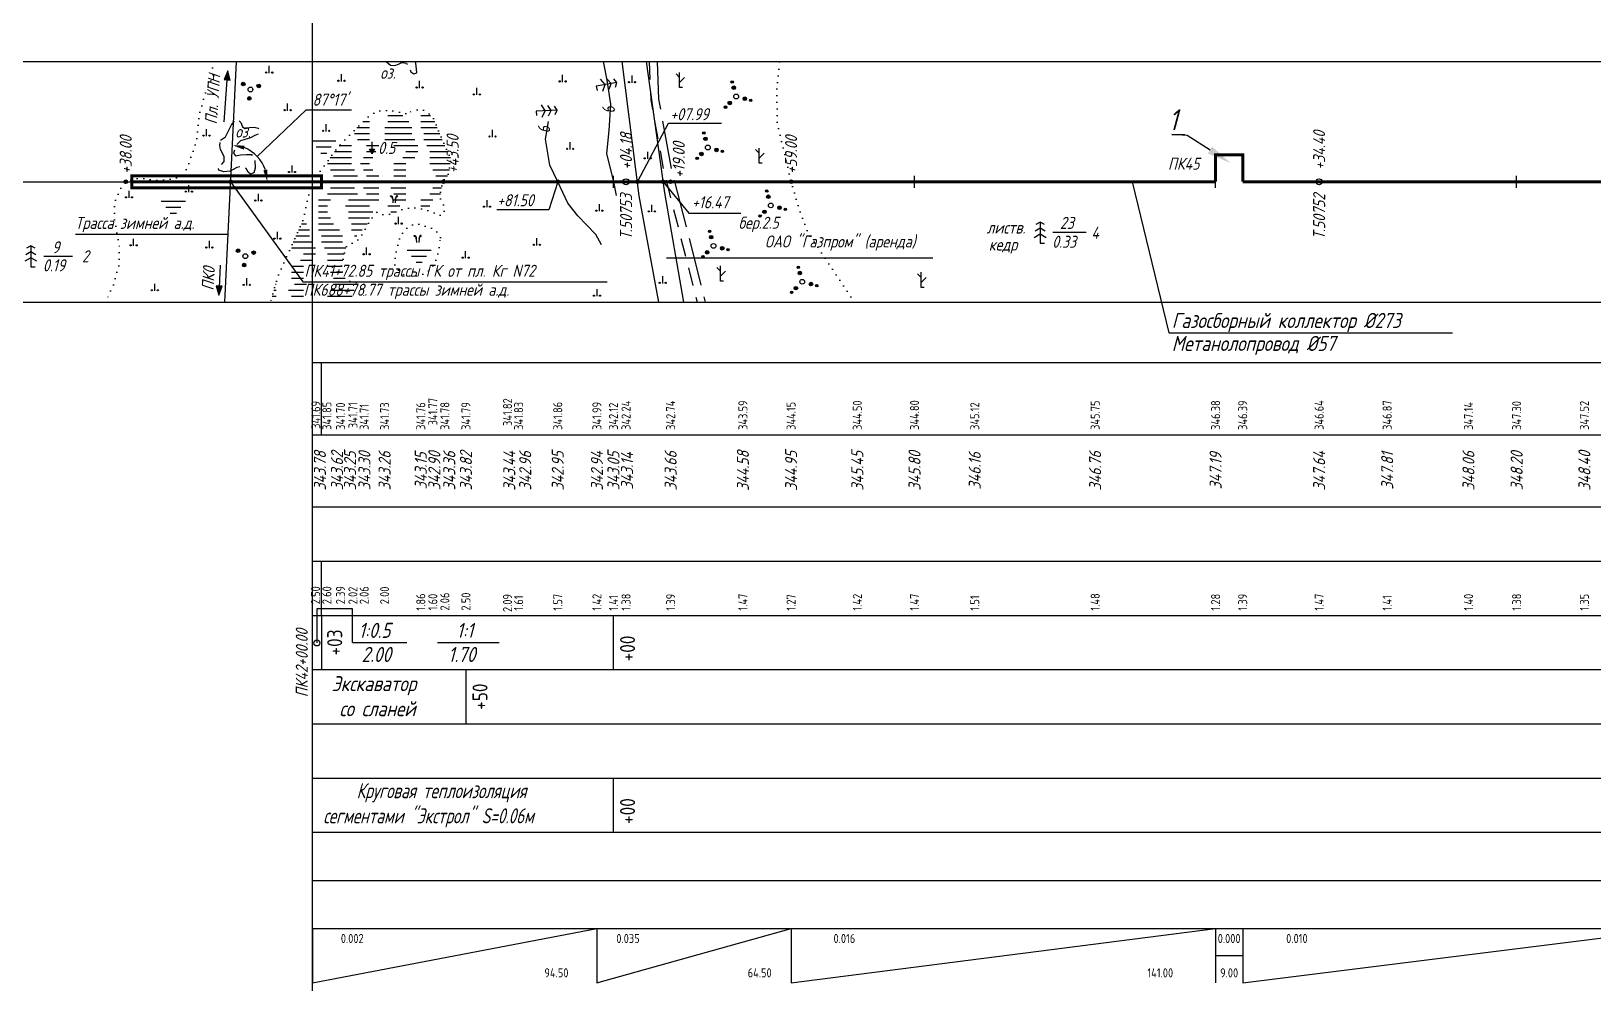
# Model space of a CAD drawing. Extents: x 0 to 1705, y -46 to 631.
# Drawn here: x 221.8 to 481.1, y 165.5 to 323.5 of the extents above; entities that cross this region are included whole.
import ezdxf
from ezdxf import colors
from ezdxf.entities.mleader import LeaderData, LeaderLine
from ezdxf.enums import TextEntityAlignment as Align
from ezdxf.math import Vec2, Vec3

# ---------------------------------------------------------------- set-up
doc = ezdxf.new("R2010")
doc.units = 0
for name, pattern in [('IZ_HIDDEN', [3, 2, -1]), ('ИИDash_30_20', [5, 3, -2]), ('ИИDash_40_10', [5, 4, -1]), ('ИИDash_80_20', [10, 8, -2]), ('ИИDot', [1, 0, -1])]:
    doc.linetypes.add(name, pattern=pattern)
doc.layers.add('ИИ_ПРОФИЛЬ_025', color=7, linetype='Continuous', lineweight=25)
doc.layers.add('Подвал', color=7, linetype='Continuous')
doc.layers.add('ТХ-Л', color=140, linetype='Continuous')
doc.styles.add('VNIPISIMPLEXCUR', font='simplex.shx', dxfattribs={"width": 0.8, "oblique": 15})
doc.linetypes.add('ИИ05485', pattern='A,19.47,-0.53,[37,3dservice.shx,S=1.5,R=0,X=0,Y=0],-0.53,19.47', length=40)
doc.linetypes.add('ИИ063862', pattern='A,0,[3,3dservice.shx,S=1.5,R=0,X=0.75,Y=0],-4', length=4)
doc.dimstyles.new('ИИ-1000-м-dm$2', dxfattribs={"dimtxt": 2.5, "dimasz": 2.5, "dimexe": 1.25, "dimexo": 0, "dimgap": 1, "dimtad": 2, "dimtoh": 1, "dimzin": 1, "dimdsep": 46, "dimtxsty": 'VNIPISIMPLEXCUR', "dimcen": 2.5, "dimaunit": 1, "dimazin": 0, "dimtfac": 1, "dimtmove": 1, "dimatfit": 2, "dimfxl": 1, "dimarcsym": 0})
pattern_1 = [(360, (-4880, -4701.547), (9e-16, 17), [5, -1.5, 2, -2.5, 2, -4]), (360, (-4879.5, -4700.547), (9e-16, 17), [4, -1.5, 2.5, -2, 2.5, -4.5]), (360, (-4879, -4699.547), (9e-16, 17), [4, -1.5, 2, -3, 2, -4.5]), (360, (-4879, -4698.547), (9e-16, 17), [4, -1.5, 2, -2.5, 2, -5]), (360, (-4879.5, -4697.547), (9e-16, 17), [4, -1.5, 1.5, -3.5, 2, -4.5]), (360, (-4880, -4696.547), (9e-16, 17), [4, -1.5, 1.5, -4, 2, -4]), (360, (-4880, -4695.547), (9e-16, 17), [4, -2, 1.5, -5, 2, -2.5]), (360, (-4880, -4694.547), (9e-16, 17), [4, -2.5, 1.5, -5, 2, -2]), (360, (-4880.5, -4693.547), (9e-16, 17), [4.5, -2.5, 2, -2.5, 4, -1.5]), (360, (-4881, -4692.547), (9e-16, 17), [3.5, -2.5, 2, -2.5, 5, -1.5]), (360, (-4881, -4691.547), (9e-16, 17), [3.5, -2, 2.5, -2.5, 4.5, -2]), (360, (-4881.5, -4690.547), (9e-16, 17), [3.5, -2, 3, -2.5, 4.5, -1.5]), (360, (-4881.5, -4689.547), (9e-16, 17), [2.5, -3, 3, -3, 3.5, -2]), (360, (-4881.5, -4688.547), (9e-16, 17), [2, -3, 3.5, -3, 2.5, -3]), (360, (-4881.5, -4687.547), (9e-16, 17), [1.5, -3.5, 4, -3, 2, -3]), (360, (-4881.5, -4686.547), (9e-16, 17), [1.5, -3, 4, -3, 2, -3.5]), (360, (-4881.5, -4685.547), (9e-16, 17), [2, -3, 5, -2.5, 2, -2.5])]

# ---------------------------------------------------------------- blocks, each defined once
blk = doc.blocks.new('ИИ053951')
at = {"linetype": 'Continuous', "lineweight": 25}
h = blk.add_hatch(color=0, dxfattribs=at)
edge = h.paths.add_edge_path()
edge.add_arc((-1.4, 0.53), 0.3, 0, 360)
h = blk.add_hatch(color=0, dxfattribs=at)
edge = h.paths.add_edge_path()
edge.add_arc((1.16, 0.95), 0.3, 0, 360)
h = blk.add_hatch(color=0, dxfattribs=at)
edge = h.paths.add_edge_path()
edge.add_arc((0.24, -1.48), 0.3, 0, 360)
at = {"color": 0, "linetype": 'Continuous', "lineweight": 25}
for centre, radius in [((-1.4, 0.53), 0.3), ((0, 0), 0.4), ((1.16, 0.95), 0.3), ((0.24, -1.48), 0.3)]:
    blk.add_circle(centre, radius, dxfattribs=at)
blk = doc.blocks.new('ИИ05407')
at = {"linetype": 'Continuous', "lineweight": 25}
h = blk.add_hatch(color=0, dxfattribs=at)
edge = h.paths.add_edge_path()
edge.add_arc((-0.5, 0.1), 0.1, 0, 360)
h = blk.add_hatch(color=0, dxfattribs=at)
edge = h.paths.add_edge_path()
edge.add_arc((0.5, 0.1), 0.1, 0, 360)
at = {"color": 0, "linetype": 'Continuous', "lineweight": 25}
blk.add_lwpolyline([(0, 0), (0, 1.2)], dxfattribs=at)
for centre in [(-0.5, 0.1), (0.5, 0.1)]:
    blk.add_circle(centre, 0.1, dxfattribs=at)
blk = doc.blocks.new('ИИ05468')
at = {"color": 0, "linetype": 'Continuous', "lineweight": 25}
for points in [[(-2, 1), (2, 1)], [(-1.25, 0), (1.25, 0)], [(-0.5, -1), (0.5, -1)]]:
    blk.add_lwpolyline(points, dxfattribs=at)
blk = doc.blocks.new('ИИ05403')
at = {"linetype": 'Continuous', "lineweight": 25}
for points in [[(-0.37, 1.1), (-0.43, 1.16), (-0.48, 1.18), (-0.52, 1.19), (-0.56, 1.17), (-0.58, 1.14), (-0.59, 1.09), (-0.57, 1.06), (-0.53, 1.04), (-0.48, 1.02), (-0.42, 1), (-0.36, 0.95), (-0.32, 0.9), (-0.28, 0.81), (-0.25, 0.71), (-0.23, 0.63), (-0.24, 0.69), (-0.25, 0.79), (-0.28, 0.88), (-0.3, 0.97), (-0.33, 1.04)], [(0.42, 1), (0.48, 1.02), (0.53, 1.04), (0.57, 1.06), (0.59, 1.09), (0.58, 1.14), (0.56, 1.17), (0.52, 1.19), (0.48, 1.18), (0.43, 1.16), (0.37, 1.1), (0.33, 1.04), (0.3, 0.97), (0.28, 0.88), (0.25, 0.79), (0.24, 0.69), (0.23, 0.63), (0.25, 0.71), (0.28, 0.81), (0.32, 0.9), (0.36, 0.95)]]:
    blk.add_hatch(color=0, dxfattribs=at).paths.add_polyline_path(points)
at = {"color": 0, "linetype": 'Continuous', "lineweight": 25}
for points in [[(-0.23, 0.63), (-0.25, 0.71), (-0.28, 0.81), (-0.32, 0.9), (-0.36, 0.95), (-0.42, 1), (-0.48, 1.02), (-0.53, 1.04), (-0.57, 1.06), (-0.59, 1.09), (-0.58, 1.14), (-0.56, 1.17), (-0.52, 1.19), (-0.48, 1.18), (-0.43, 1.16), (-0.37, 1.1), (-0.33, 1.04), (-0.3, 0.97), (-0.28, 0.88), (-0.25, 0.79), (-0.24, 0.69), (-0.23, 0.63), (-0.2, 0)], [(0.23, 0.63), (0.25, 0.71), (0.28, 0.81), (0.32, 0.9), (0.36, 0.95), (0.42, 1), (0.48, 1.02), (0.53, 1.04), (0.57, 1.06), (0.59, 1.09), (0.58, 1.14), (0.56, 1.17), (0.52, 1.19), (0.48, 1.18), (0.43, 1.16), (0.37, 1.1), (0.33, 1.04), (0.3, 0.97), (0.28, 0.88), (0.25, 0.79), (0.24, 0.69), (0.23, 0.63), (0.2, 0)]]:
    blk.add_lwpolyline(points, dxfattribs=at)
blk = doc.blocks.new('ИИ053952')
at = {"linetype": 'Continuous', "lineweight": 25}
h = blk.add_hatch(color=0, dxfattribs=at)
edge = h.paths.add_edge_path()
edge.add_arc((-1.31, 2.13), 0.2, 0, 360)
h = blk.add_hatch(color=0, dxfattribs=at)
edge = h.paths.add_edge_path()
edge.add_arc((-0.79, 1.28), 0.3, 0, 360)
h = blk.add_hatch(color=0, dxfattribs=at)
edge = h.paths.add_edge_path()
edge.add_arc((1.5, 0.04), 0.3, 0, 360)
h = blk.add_hatch(color=0, dxfattribs=at)
edge = h.paths.add_edge_path()
edge.add_arc((2.5, 0.07), 0.2, 0, 360)
h = blk.add_hatch(color=0, dxfattribs=at)
edge = h.paths.add_edge_path()
edge.add_arc((-1.19, -2.2), 0.2, 0, 360)
h = blk.add_hatch(color=0, dxfattribs=at)
edge = h.paths.add_edge_path()
edge.add_arc((-0.71, -1.32), 0.3, 0, 360)
at = {"color": 0, "linetype": 'Continuous', "lineweight": 25}
for centre, radius in [((-1.31, 2.13), 0.2), ((-0.79, 1.28), 0.3), ((0, 0), 0.4), ((1.5, 0.04), 0.3), ((2.5, 0.07), 0.2), ((-1.19, -2.2), 0.2), ((-0.71, -1.32), 0.3)]:
    blk.add_circle(centre, radius, dxfattribs=at)
blk = doc.blocks.new('ИИ05383')
at = {"color": 0, "linetype": 'Continuous', "lineweight": 25}
for points in [[(0, 1.66), (-0.59, 2.25)], [(0.5, 0), (0, 0), (0, 2.5)], [(0, 0.83), (0.83, 1.66)]]:
    blk.add_lwpolyline(points, dxfattribs=at)
blk = doc.blocks.new('ИИ15008')
at = {"linetype": 'Continuous', "lineweight": 25}
blk.add_hatch(color=0, dxfattribs=at).paths.add_polyline_path([(0, 0), (1.5, -0.5), (1.5, 0.5)])
at = {"color": 0, "linetype": 'Continuous', "lineweight": 25}
blk.add_lwpolyline([(0, 0), (1.5, -0.5), (1.5, 0.5)], close=True, dxfattribs=at)
blk.add_lwpolyline([(8.5, 0), (0, 0)], dxfattribs=at)
blk = doc.blocks.new('ИИ15009')
at = {"linetype": 'Continuous', "lineweight": 25}
blk.add_hatch(color=0, dxfattribs=at).paths.add_polyline_path([(0, 0), (1.5, -0.5), (1.5, 0.5)])
at = {"color": 0, "linetype": 'Continuous', "lineweight": 25}
blk.add_lwpolyline([(0, 0), (1.5, -0.5), (1.5, 0.5)], close=True, dxfattribs=at)
blk.add_lwpolyline([(5, 0), (0, 0)], dxfattribs=at)
blk = doc.blocks.new('ИИ05466')
at = {"linetype": 'Continuous', "lineweight": 25}
blk.add_hatch(color=0, dxfattribs=at).paths.add_polyline_path([(0, 0), (-0.4, 0.8), (0.4, 0.8)])
at = {"color": 0, "linetype": 'Continuous', "lineweight": 25}
for points in [[(0, 0), (-0.4, 0.8), (0.4, 0.8), (0, 0)], [(0, 0), (0, 2)]]:
    blk.add_lwpolyline(points, dxfattribs=at)
at = {"color": 0, "linetype": 'Continuous', "style": 'VNIPISIMPLEXCUR', "oblique": 15, "width": 0.8}
blk.add_attdef('DEPTH', (1, 0), '', height=2, dxfattribs=at)
blk = doc.blocks.new('ИИ15002')
at = {"linetype": 'Continuous', "lineweight": 25}
h = blk.add_hatch(color=0, dxfattribs=at)
edge = h.paths.add_edge_path()
edge.add_arc((0, 0), 0.3, 0, 360)
at = {"color": 0, "linetype": 'Continuous', "lineweight": 25}
blk.add_circle((0, 0), 0.3, dxfattribs=at)
at = {"color": 0, "linetype": 'Continuous', "style": 'VNIPISIMPLEXCUR', "oblique": 15, "width": 0.8}
blk.add_attdef('STATIONING', (1, 1.3), '', height=2, rotation=90, dxfattribs=at)
at = {"color": 7, "linetype": 'Continuous', "style": 'VNIPISIMPLEXCUR', "oblique": 15, "width": 0.8}
blk.add_attdef('HEIGHT', text='', height=2, dxfattribs=at).set_placement((0, -1.3), align=Align.TOP_CENTER)
blk = doc.blocks.new('ИИ150022')
at = {"linetype": 'Continuous', "lineweight": 25}
h = blk.add_hatch(color=0, dxfattribs=at)
edge = h.paths.add_edge_path()
edge.add_arc((0, 0), 0.3, 0, 360)
at = {"color": 0, "linetype": 'Continuous', "lineweight": 25}
blk.add_circle((0, 0), 0.3, dxfattribs=at)
at = {"color": 0, "linetype": 'Continuous', "style": 'VNIPISIMPLEXCUR', "oblique": 15, "width": 0.8}
for tag, p in [('STATIONING1', (1, 4.7)), ('STATIONING2', (1, 1.3))]:
    blk.add_attdef(tag, p, '', height=2, dxfattribs=at)
at = {"color": 7, "linetype": 'Continuous', "style": 'VNIPISIMPLEXCUR', "oblique": 15, "width": 0.8}
blk.add_attdef('HEIGHT', text='', height=2, dxfattribs=at).set_placement((0, -1.3), align=Align.TOP_CENTER)
blk = doc.blocks.new('ИИ053672А')
at = {"color": 0, "linetype": 'Continuous'}
for points in [[(0.7, 3.1), (0, 3.5), (-0.7, 3.1)], [(0, 3.5), (0, 0), (0.7, 0)], [(1, 0.92), (0, 1.5), (-1, 0.92)], [(0.85, 2.01), (0, 2.5), (-0.85, 2.01)]]:
    blk.add_lwpolyline(points, dxfattribs=at)
at = {"color": 0, "linetype": 'Continuous', "style": 'VNIPISIMPLEXCUR', "oblique": 15, "width": 0.8}
blk.add_attdef('RACE1', text='', height=2, dxfattribs=at).set_placement((-2, 2.25), align=Align.RIGHT)
blk.add_attdef('HEIGHT', (2, 2.25), '', height=2, dxfattribs=at)
blk.add_attdef('DISTANCE', text='', height=2, dxfattribs=at).set_placement((8.5, 1.75), align=Align.MIDDLE_LEFT)
blk.add_attdef('RACE2', text='', height=2, dxfattribs=at).set_placement((-2, 1.25), align=Align.TOP_RIGHT)
blk.add_attdef('THICKNESS', text='', height=2, dxfattribs=at).set_placement((2, 1.25), align=Align.TOP_LEFT)
blk = doc.blocks.new('*D29')
at = {"layer": 'Defpoints', "color": 0, "transparency": 16777216}
for p in [(255.87, 318.45), (258.14, 303.63), (118.5, 298.45), (238.5, 298.45), (253.98, 278.45)]:
    blk.add_point(p, dxfattribs=at)
at = {"layer": 'ИИ_ПРОФИЛЬ_025', "color": 0, "lineweight": -2, "transparency": 16777216}
for p, q in [((259.34, 302.66), (267.44, 310.4)), ((267.44, 310.4), (275, 310.4)), ((254.93, 298.45), (262.27, 298.45))]:
    blk.add_line(p, q, dxfattribs=at)
blk.add_arc((254.93, 298.45), 6.1, 18.8829, 68.4018, dxfattribs=at)
at = {"layer": 'ИИ_ПРОФИЛЬ_025', "color": 0, "transparency": 16777216}
for points in [[(257.1, 303.79), (257.24, 304.45), (255.21, 304.54)], [(261.02, 300.48), (260.36, 300.37), (261.02, 298.45)]]:
    blk.add_solid(points, dxfattribs=at)
at = {"layer": 'ИИ_ПРОФИЛЬ_025', "color": 0, "transparency": 16777216, "insert": (271.47, 312.09), "char_height": 2, "attachment_point": 5, "style": 'VNIPISIMPLEXCUR'}
blk.add_mtext("87°17'", dxfattribs=at)

msp = doc.modelspace()

# ---------------------------------------------------------------- hatches: boundary and pattern name
at = {"layer": 'ИИ_ПРОФИЛЬ_025'}
h = msp.add_hatch(dxfattribs=at)
h.set_pattern_fill('ИИ_БОЛОТО', color=256, angle=-16.37319, style=0, pattern_type=2)
h.set_pattern_definition(pattern_1)
h.paths.add_polyline_path([(261.51, 278.453), (274.822, 278.453), (275.78, 281.713), (273.948, 282.154), (273.219, 284.062), (274.085, 287.64), (276.177, 289.751), (278.245, 292.274), (279.211, 293.391), (284.029, 309.791), (281.216, 310.342), (279.207, 310.224), (277.812, 309.268), (275.882, 307.44), (272.882, 304.397), (268.499, 298.453), (267.41, 294.341), (267.1, 292.424), (265.795, 289.521), (262.817, 282.9)])
h = msp.add_hatch(dxfattribs=at)
h.set_pattern_fill('ИИ_БОЛОТО', color=256, angle=-16.37319, style=0, pattern_type=2)
h.set_pattern_definition(pattern_1)
h.paths.add_polyline_path([(279.211, 293.391), (279.847, 293.041), (280.772, 292.966), (281.662, 293.177), (282.925, 293.713), (284.336, 294.087), (286.001, 294.11), (288.056, 293.585), (289.212, 293.088), (289.855, 292.86), (290.252, 293.137), (290.512, 293.889), (290.309, 294.54), (289.802, 295.635), (289.742, 296.638), (290.064, 298.002), (291.172, 299.893), (291.491, 302.323), (290.334, 304.831), (289.145, 307.635), (288.717, 308.865), (287.746, 309.859), (287.095, 310.327), (286.227, 310.464), (285.373, 310.241), (284.029, 309.791)])
at = {"layer": 'ТХ-Л', "ltscale": 100}
h = msp.add_hatch(dxfattribs=at)
h.set_pattern_fill('ANGLE', color=256, scale=100)
h.set_pattern_definition([(0, (-517.7, 85.64), (0, 698.5), [508, -190.5]), (90, (-517.7, 85.64), (-698.5, 4e-14), [508, -190.5])])
h.paths.add_polyline_path([(269.742, 221.872, 1), (268.742, 221.872, 1)])

# ---------------------------------------------------------------- linework, layer by layer
at = {"layer": 'ИИ_ПРОФИЛЬ_025', "flags": 128}
for points in [[(118.499, 318.453), (1168.499, 318.453)], [(253.977, 278.453), (255.874, 318.453)], [(118.499, 298.453), (238.499, 298.453)], [(268.499, 297.453), (268.499, 299.453)], [(269.999, 298.453), (418.499, 298.453)], [(309.249, 298.453), (307.77, 293.807), (299.107, 293.807)], [(318.499, 297.453), (318.499, 299.453)], [(368.499, 297.453), (368.499, 299.453)], [(418.499, 297.453), (418.499, 299.453)], [(422.999, 298.453), (668.499, 298.453)], [(468.499, 297.453), (468.499, 299.453)], [(229.182, 289.74), (254.512, 289.74)], [(391.461, 290.094), (396.981, 290.094)], [(223.911, 286.108), (228.668, 286.108)], [(327.325, 285.841), (371.552, 285.841)], [(118.499, 278.453), (1168.499, 278.453)], [(268.499, 268.453), (1168.499, 268.453)], [(268.499, 256.453), (1168.499, 256.453)], [(268.499, 244.453), (1168.499, 244.453)], [(268.499, 235.453), (1168.499, 235.453)], [(268.499, 226.453), (1168.499, 226.453)], [(268.499, 217.453), (1168.499, 217.453)], [(268.499, 208.453), (1168.499, 208.453)], [(268.499, 199.453), (1168.499, 199.453)], [(268.499, 190.453), (1168.499, 190.453)], [(268.499, 182.453), (1168.499, 182.453)], [(268.499, 174.453), (1168.499, 174.453)]]:
    msp.add_lwpolyline(points, dxfattribs=at)
at = {"layer": 'ИИ_ПРОФИЛЬ_025', "linetype": 'ИИDot', "flags": 128}
for points in [[(251.899, 318.453), (251.917, 317.471), (251.945, 316.217), (251.529, 314.896), (250.641, 313.033), (249.663, 309.415), (249.262, 305.307), (247.841, 301.017), (246.926, 299.548), (245.434, 298.908), (242.803, 298.716), (239.691, 299.079), (237.754, 298.591), (236.784, 297.636), (235.625, 294.944), (235.606, 292.376), (236.414, 287.765), (236.41, 284.779), (235.405, 281.204), (234.097, 278.453)], [(358.561, 278.453), (350.754, 290.103), (349.276, 294.09), (347.999, 298.453), (345.686, 308.339), (345.643, 313.72), (346.087, 318.208), (346.104, 318.453)], [(284.029, 309.791), (281.216, 310.342), (279.207, 310.224), (277.812, 309.268), (275.882, 307.44), (272.882, 304.397), (268.499, 298.453), (267.41, 294.341), (267.1, 292.424), (265.795, 289.521), (262.817, 282.9), (261.51, 278.453)], [(279.211, 293.391), (279.847, 293.041), (280.772, 292.966), (281.662, 293.177), (282.925, 293.713), (284.336, 294.087), (286.001, 294.11), (288.056, 293.585), (289.212, 293.088), (289.855, 292.86), (290.252, 293.137), (290.512, 293.889), (290.309, 294.54), (289.802, 295.635), (289.742, 296.638), (290.171, 298.483), (291.172, 299.893), (291.491, 302.323), (290.334, 304.831), (289.145, 307.635), (288.717, 308.865), (287.746, 309.859), (287.095, 310.327), (286.227, 310.464), (285.373, 310.241), (284.029, 309.791)], [(275.78, 281.713), (273.948, 282.154), (273.219, 284.062), (274.085, 287.64), (276.313, 288.977), (278.245, 292.274), (279.211, 293.391)], [(277.43, 278.453), (277.058, 279.509), (276.727, 280.613), (276.18, 281.328), (275.78, 281.713)]]:
    msp.add_lwpolyline(points, dxfattribs=at)
at = {"layer": 'ИИ_ПРОФИЛЬ_025', "linetype": 'ИИDash_40_10', "flags": 128}
msp.add_lwpolyline([(280.747, 318.453), (281.462, 317.811), (282.184, 317.747), (282.819, 318.004), (283.339, 318.263), (284.102, 318.17), (284.591, 317.484), (284.829, 316.723), (285.345, 316.407), (285.869, 316.538), (285.718, 317.718), (285.64, 318.453)], dxfattribs=at)
at = {"layer": 'ИИ_ПРОФИЛЬ_025', "linetype": 'ИИ063862', "flags": 128}
for points in [[(316.795, 318.453), (317.397, 315.347), (318.01, 311.32), (317.753, 306.951), (317.32, 303.146), (318.499, 298.453), (318.947, 296.151)], [(316.513, 287.994), (315.59, 289.685), (312.585, 292.821), (310.937, 294.891), (309.249, 298.453), (307.944, 301.196), (307.205, 305.504), (307.732, 308.437)]]:
    msp.add_lwpolyline(points, dxfattribs=at)
at = {"layer": 'ИИ_ПРОФИЛЬ_025', "linetype": 'ИИ05485', "elevation": -171.525, "flags": 128}
for points in [[(326.032, 278.453), (322.794, 296.107), (319.938, 318.453)], [(323.955, 318.453), (326.99, 296.61), (330.154, 278.453)]]:
    msp.add_lwpolyline(points, dxfattribs=at)
at = {"layer": 'ИИ_ПРОФИЛЬ_025', "linetype": 'ИИDash_30_20', "flags": 128}
msp.add_lwpolyline([(324.436, 318.453), (324.696, 312.03), (326.879, 300.118), (330.85, 284.564), (332.381, 278.453)], dxfattribs=at)
at = {"layer": 'ИИ_ПРОФИЛЬ_025', "linetype": 'ИИDash_80_20', "flags": 128}
msp.add_lwpolyline([(325.737, 318.453), (325.991, 312.174), (328.15, 300.396), (332.111, 284.883), (333.722, 278.453)], dxfattribs=at)
at = {"layer": 'ИИ_ПРОФИЛЬ_025', "linetype": 'ИИDash_40_10', "flags": 128}
msp.add_lwpolyline([(253.263, 305.359), (254.096, 305.935), (255.091, 307.905), (255.647, 308.684), (256.138, 308.781), (256.616, 308.288), (256.912, 307.599), (257.351, 307.324), (258.045, 307.494), (258.828, 307.532), (259.509, 307.368), (259.777, 306.882), (259.546, 306.397), (258.95, 306.148), (258.202, 305.766), (256.58, 305.266), (255.783, 304.462), (255.412, 303.2), (255.713, 302.738), (256.536, 302.903), (257.551, 302.99), (258.378, 302.972), (258.89, 302.449), (259.003, 300.713), (258.77, 299.932), (258.232, 299.715), (257.81, 300.046), (257.51, 300.653), (256.639, 301.013), (255.959, 300.818), (254.821, 300.198), (253.796, 300.104), (252.979, 300.365), (252.81, 300.851), (253.466, 301.385), (253.841, 301.814), (253.874, 302.635), (253.22, 303.803), (253.127, 304.474)], close=True, dxfattribs=at)
at = {"layer": 'ИИ_ПРОФИЛЬ_025', "flags": 128}
for points, elevation in [([(322.494, 298.453), (327.652, 308.195), (336.443, 308.196)], -171.525), ([(254.925, 298.452), (266.927, 281.857), (317.461, 281.857)], 171.435), ([(326.734, 298.453), (331.023, 293.258), (339.656, 293.259)], -171.525)]:
    msp.add_lwpolyline(points, dxfattribs=dict(at, elevation=elevation))
at = {"layer": 'ИИ_ПРОФИЛЬ_025', "linetype": 'ИИDot', "flags": 128}
msp.add_lwpolyline([(289.78, 289.212), (289.183, 290.126), (288.309, 290.757), (287.083, 291.148), (285.907, 291.493), (284.78, 291.264), (283.681, 290.279), (282.968, 289.019), (282.266, 286.205), (282.148, 284.745), (283.226, 283.214), (284.156, 282.879), (285.522, 282.758), (286.808, 283.115), (287.766, 283.624), (288.696, 284.705), (289.192, 286.022), (289.575, 287.547)], close=True, dxfattribs=at)
at = {"layer": 'ИИ_ПРОФИЛЬ_025'}
for centre in [(320.589, 298.453), (435.699, 298.453)]:
    msp.add_circle(centre, 0.5, dxfattribs=at)
at = {"layer": 'Подвал'}
for p, q in [((269.999, 226.453), (269.999, 217.453)), ((268.499, 174.453), (268.499, 165.453)), ((268.499, 165.453), (315.749, 174.453)), ((315.749, 174.453), (315.749, 165.453)), ((315.749, 174.453), (315.749, 165.453)), ((315.749, 165.453), (347.999, 174.453)), ((347.999, 174.453), (347.999, 165.453)), ((347.999, 174.453), (347.999, 165.453)), ((347.999, 165.453), (418.499, 174.453)), ((418.499, 174.453), (418.499, 165.453)), ((418.499, 174.453), (418.499, 165.453)), ((422.999, 174.453), (422.999, 165.453)), ((422.999, 174.453), (422.999, 165.453)), ((422.999, 165.453), (495.249, 174.453)), ((418.499, 169.953), (422.999, 169.953))]:
    msp.add_line(p, q, dxfattribs=at)
at = {"layer": 'ТХ-Л'}
msp.add_line((269.999, 226.453), (269.999, 217.453), dxfattribs=at)
for points in [[(268.499, 112.453), (268.499, 328.453)], [(269.999, 256.453), (269.999, 268.453)], [(269.999, 226.453), (269.999, 235.453)], [(318.499, 217.453), (318.499, 226.453)], [(275.187, 221.952), (284.187, 221.952)], [(289.262, 221.952), (299.519, 221.952)], [(293.999, 217.453), (293.999, 208.453)], [(318.499, 190.453), (318.499, 199.453)]]:
    msp.add_lwpolyline(points, dxfattribs=at)
at = {"layer": 'ТХ-Л', "const_width": 0.5}
for points in [[(418.499, 298.453), (418.499, 302.953), (422.999, 302.953), (422.999, 298.453)], [(238.499, 297.453), (238.499, 299.453), (269.999, 299.453), (269.999, 297.453), (238.499, 297.453)], [(268.499, 298.453), (418.499, 298.453)], [(422.999, 298.453), (668.499, 298.453)]]:
    msp.add_lwpolyline(points, dxfattribs=at)
at = {"layer": 'ТХ-Л', "linetype": 'IZ_HIDDEN', "const_width": 0.5}
msp.add_lwpolyline([(238.499, 298.453), (269.999, 298.453)], dxfattribs=at)
at = {"layer": 'ТХ-Л', "flags": 128}
msp.add_lwpolyline([(404.628, 298.453), (410.752, 273.391), (457.841, 273.391)], dxfattribs=at)
at = {"layer": 'ТХ-Л', "ltscale": 100}
msp.add_lwpolyline([(275.187, 221.952), (275.187, 227.562), (269.242, 227.562), (269.242, 221.872)], dxfattribs=at)
msp.add_circle((269.242, 221.872), 0.5, dxfattribs=at)

# ---------------------------------------------------------------- block references
at = {"layer": 'ИИ_ПРОФИЛЬ_025'}
for name, p, rotation in [('ИИ15008', (254.451, 316.878), 265.9408125102719), ('ИИ05407', (261.332, 316.487), 359.9998644233978), ('ИИ05383', (329.477, 314.111), 359.9998644233978), ('ИИ053951', (258.207, 313.78), 343.6268088678422), ('ИИ05407', (273.321, 315.131), 359.9998644233978), ('ИИ05407', (286.313, 314.004), 359.9998644233978), ('ИИ05407', (295.818, 312.873), 359.9998644233978), ('ИИ05407', (310.057, 315.019), 359.9998644233978), ('ИИ05407', (321.587, 314.907), 359.9998644233978), ('ИИ053952', (338.87, 312.618), 343.6268088678422), ('ИИ05407', (264.381, 310.241), 359.9998644233978), ('ИИ05407', (250.917, 306.016), 359.9998644233978), ('ИИ05407', (270.793, 306.813), 359.9998644233978), ('ИИ05407', (298.415, 305.865), 359.9998644233978), ('ИИ053952', (334.165, 304.139), 343.6268088678422), ('ИИ05468', (270.386, 304.231), 359.9998644233978), ('ИИ05407', (311.303, 303.831), 359.9998644233978), ('ИИ05407', (324.192, 302.251), 359.9998644233978), ('ИИ05383', (342.699, 301.556), 359.9998644233978), ('ИИ05407', (265.115, 299.986), 359.9998644233978), ('ИИ05407', (238.047, 295.776), 359.9998644233978), ('ИИ05407', (247.993, 296.716), 359.9998644233978), ('ИИ05407', (259.523, 295.243), 359.9998644233978), ('ИИ05403', (282.07, 294.954), 359.9998644233978), ('ИИ053952', (344.622, 294.527), 343.6268088678422), ('ИИ05468', (245.404, 294.22), 359.9998644233978), ('ИИ05407', (297.506, 294.229), 359.9998644233978), ('ИИ05407', (316.159, 293.551), 359.9998644233978), ('ИИ05407', (324.867, 293.439), 359.9998644233978), ('ИИ05407', (282.826, 291.411), 359.9998644233978), ('ИИ053952', (335.12, 287.806), 343.6268088678422), ('ИИ05407', (238.809, 287.804), 359.9998644233978), ('ИИ05407', (251.386, 287.45), 359.9998644233978), ('ИИ05407', (262.691, 288.918), 359.9998644233978), ('ИИ05403', (285.988, 288.353), 359.9998644233978), ('ИИ05407', (305.764, 287.899), 359.9998644233978), ('ИИ053951', (257.359, 286.105), 343.6268088678422), ('ИИ05407', (277.502, 286.319), 359.9998644233978), ('ИИ05468', (286.216, 286.118), 359.9998644233978), ('ИИ05407', (293.955, 285.75), 359.9998644233978), ('ИИ15009', (252.942, 279.64), 87.07912084999998), ('ИИ05407', (326.677, 281.574), 359.9998644233978), ('ИИ05383', (336.268, 281.972), 359.9998644233978), ('ИИ053952', (349.851, 281.852), 343.6268088678422), ('ИИ05383', (369.597, 280.919), 359.9998644233978), ('ИИ05407', (242.341, 280.33), 359.9998644233978), ('ИИ05407', (257.601, 281.232), 359.9998644233978), ('ИИ05407', (315.774, 279.447), 359.9998644233978)]:
    msp.add_blockref(name, p, dxfattribs=dict(at, rotation=rotation))
ref = msp.add_blockref('ИИ053672А', (315.643, 314.324), dxfattribs=dict(at, rotation=280.2130979034881))
ref.add_attrib('HEIGHT', '9', (316.566, 311.25), dxfattribs={"layer": '0', "color": 0, "linetype": 'Continuous', "height": 2, "rotation": 280.2131, "style": 'VNIPISIMPLEXCUR', "oblique": 15, "width": 0.8})
ref = msp.add_blockref('ИИ053672А', (305.667, 310.157), dxfattribs=dict(at, rotation=273.2168457906476))
ref.add_attrib('HEIGHT', '9', (305.92, 308.153), dxfattribs={"layer": '0', "color": 0, "linetype": 'Continuous', "height": 2, "rotation": 273.21685, "style": 'VNIPISIMPLEXCUR', "oblique": 15, "width": 0.8})
ref = msp.add_blockref('ИИ15002', (322.494, 298.453, -171.525), dxfattribs=dict(at, rotation=0.006388888888894652))
ref.add_attrib('STATIONING', '+07.99', (327.928, 308.668, -171.525), dxfattribs={"layer": '0', "color": 0, "linetype": 'Continuous', "height": 2, "rotation": 0.00639, "style": 'VNIPISIMPLEXCUR', "oblique": 15, "width": 0.8})
for name, p, values in [('ИИ15002', (237.499, 298.453), {'STATIONING': '+38.00'}), ('ИИ15002', (347.999, 298.453), {'STATIONING': '+59.00'}), ('ИИ05466', (278.408, 303.076), {'DEPTH': '0.5'})]:
    msp.add_blockref(name, p, dxfattribs=at).add_auto_attribs(values)
ref = msp.add_blockref('ИИ15002', (290.249, 298.453), dxfattribs=at)
ref.add_attrib('STATIONING', '+43.50', (292.79, 299.83), dxfattribs={"layer": '0', "color": 0, "linetype": 'Continuous', "height": 2, "rotation": 90, "style": 'VNIPISIMPLEXCUR', "oblique": 15, "width": 0.8})
ref = msp.add_blockref('ИИ15002', (327.999, 298.453), dxfattribs=at)
ref.add_attrib('STATIONING', '+19.00', (330.347, 299.075), dxfattribs={"layer": '0', "color": 0, "linetype": 'Continuous', "height": 2, "rotation": 90, "style": 'VNIPISIMPLEXCUR', "oblique": 15, "width": 0.8})
ref = msp.add_blockref('ИИ150022', (254.925, 298.452, 171.435), dxfattribs=at)
ref.add_attrib('STATIONING1', 'ПК41+72.85 трассы ГК от пл. Кг N72', (267.196, 282.677, 171.435), dxfattribs={"layer": '0', "color": 0, "linetype": 'Continuous', "height": 2, "style": 'VNIPISIMPLEXCUR', "oblique": 15, "width": 0.8})
ref.add_attrib('STATIONING2', 'ПК688+78.77 трассы зимней а.д.', (267.057, 279.528, 171.435), dxfattribs={"layer": '0', "color": 0, "linetype": 'Continuous', "height": 2, "style": 'VNIPISIMPLEXCUR', "oblique": 15, "width": 0.8})
ref = msp.add_blockref('ИИ15002', (309.249, 298.453), dxfattribs=at)
ref.add_attrib('STATIONING', '+81.50', (299.186, 294.385), dxfattribs={"layer": '0', "color": 0, "linetype": 'Continuous', "height": 2, "style": 'VNIPISIMPLEXCUR', "oblique": 15, "width": 0.8})
ref = msp.add_blockref('ИИ15002', (326.734, 298.453, -171.525), dxfattribs=dict(at, rotation=0.006388888888894652))
ref.add_attrib('STATIONING', '+16.47', (331.53, 294.048, -171.525), dxfattribs={"layer": '0', "color": 0, "linetype": 'Continuous', "height": 2, "rotation": 0.00639, "style": 'VNIPISIMPLEXCUR', "oblique": 15, "width": 0.8})
ref = msp.add_blockref('ИИ053672А', (389.363, 288.245), dxfattribs=dict(at, rotation=359.9998644233978))
ref.add_attrib('RACE1', 'листв.', dxfattribs={"layer": '0', "color": 0, "linetype": 'Continuous', "height": 2, "rotation": 359.99986, "style": 'VNIPISIMPLEXCUR', "oblique": 15, "width": 0.8}).set_placement((386.911, 289.85), align=Align.RIGHT)
ref.add_attrib('RACE2', 'кедр', dxfattribs={"layer": '0', "color": 0, "linetype": 'Continuous', "height": 2, "rotation": 359.99986, "style": 'VNIPISIMPLEXCUR', "oblique": 15, "width": 0.8}).set_placement((385.558, 289.034), align=Align.TOP_RIGHT)
ref.add_attrib('HEIGHT', '23', (392.645, 290.623), dxfattribs={"layer": '0', "color": 0, "linetype": 'Continuous', "height": 2, "rotation": 359.99986, "style": 'VNIPISIMPLEXCUR', "oblique": 15, "width": 0.8})
ref.add_attrib('THICKNESS', '0.33', dxfattribs={"layer": '0', "color": 0, "linetype": 'Continuous', "height": 2, "rotation": 359.99986, "style": 'VNIPISIMPLEXCUR', "oblique": 15, "width": 0.8}).set_placement((391.363, 289.495), align=Align.TOP_LEFT)
ref.add_attrib('DISTANCE', '4', dxfattribs={"layer": '0', "color": 0, "linetype": 'Continuous', "height": 2, "rotation": 359.99986, "style": 'VNIPISIMPLEXCUR', "oblique": 15, "width": 0.8}).set_placement((397.863, 289.995), align=Align.MIDDLE_LEFT)
ref = msp.add_blockref('ИИ053672А', (221.734, 284.332), dxfattribs=dict(at, rotation=359.9998644233978))
ref.add_attrib('RACE1', 'листв.', dxfattribs={"layer": '0', "color": 0, "linetype": 'Continuous', "height": 2, "rotation": 359.99986, "style": 'VNIPISIMPLEXCUR', "oblique": 15, "width": 0.8}).set_placement((219.293, 286.377), align=Align.RIGHT)
ref.add_attrib('RACE2', 'кедр', dxfattribs={"layer": '0', "color": 0, "linetype": 'Continuous', "height": 2, "rotation": 359.99986, "style": 'VNIPISIMPLEXCUR', "oblique": 15, "width": 0.8}).set_placement((217.79, 286.088), align=Align.TOP_RIGHT)
ref.add_attrib('HEIGHT', '9', (225.268, 286.574), dxfattribs={"layer": '0', "color": 0, "linetype": 'Continuous', "height": 2, "rotation": 359.99986, "style": 'VNIPISIMPLEXCUR', "oblique": 15, "width": 0.8})
ref.add_attrib('THICKNESS', '0.19', dxfattribs={"layer": '0', "color": 0, "linetype": 'Continuous', "height": 2, "rotation": 359.99986, "style": 'VNIPISIMPLEXCUR', "oblique": 15, "width": 0.8}).set_placement((223.734, 285.582), align=Align.TOP_LEFT)
ref.add_attrib('DISTANCE', '2', dxfattribs={"layer": '0', "color": 0, "linetype": 'Continuous', "height": 2, "rotation": 359.99986, "style": 'VNIPISIMPLEXCUR', "oblique": 15, "width": 0.8}).set_placement((230.234, 286.082), align=Align.MIDDLE_LEFT)

# ---------------------------------------------------------------- texts
at = {"layer": 'ИИ_ПРОФИЛЬ_025', "style": 'VNIPISIMPLEXCUR', "oblique": 15, "width": 0.8}
for s, rotation, p in [('Пл. УПН', 85.94089, (252.634, 307.95)), ('оз.', 359.99986, (279.77, 315.554)), ('оз.', 359.99986, (255.713, 305.796)), ('Трасса зимней а.д.', 359.99986, (229.118, 290.619)), ('бер.2.5', 359.99986, (339.267, 290.655)), ('ПК0', 86.51532, (252.094, 280.369))]:
    msp.add_text(s, height=2, rotation=rotation, dxfattribs=at).set_placement(p)
for s, p in [('+04.18', (320.589, 300.453)), ('+34.40', (435.699, 300.453))]:
    msp.add_text(s, height=2, rotation=90, dxfattribs=at).set_placement(p, align=Align.MIDDLE_LEFT)
for s, p in [('ПК45', (413.201, 300.453)), ('ОАО "Газпром" (аренда)', (356.16, 287.544))]:
    msp.add_text(s, height=2, dxfattribs=at).set_placement(p, align=Align.CENTER)
for s, p in [('Т.50753', (320.589, 296.453)), ('Т.50752', (435.699, 296.453))]:
    msp.add_text(s, height=2, rotation=90, dxfattribs=at).set_placement(p, align=Align.MIDDLE_RIGHT)
for s, p in [('343.78', (270.755, 250.453)), ('343.62', (273.593, 250.453)), ('343.25', (275.755, 250.453)), ('343.30', (278.149, 250.453)), ('343.26', (281.499, 250.453)), ('343.15', (287.499, 250.453)), ('342.90', (289.756, 250.453)), ('343.36', (292.238, 250.453)), ('343.82', (294.999, 250.453)), ('343.44', (302.197, 250.453)), ('342.96', (304.844, 250.453)), ('342.95', (310.249, 250.453)), ('342.94', (316.749, 250.453)), ('343.05', (319.499, 250.453)), ('343.14', (321.755, 250.453)), ('343.66', (328.999, 250.453)), ('344.58', (340.999, 250.453)), ('344.95', (348.999, 250.453)), ('345.45', (359.999, 250.453)), ('345.80', (369.499, 250.453)), ('346.16', (379.499, 250.453)), ('346.76', (399.499, 250.453)), ('347.19', (419.499, 250.453)), ('347.64', (436.699, 250.453)), ('347.81', (447.999, 250.453)), ('348.06', (461.499, 250.453)), ('348.20', (469.499, 250.453)), ('348.40', (480.749, 250.453))]:
    msp.add_text(s, height=2, rotation=90, dxfattribs=at).set_placement(p, align=Align.CENTER)
msp.add_text('ПК42+00.00', height=2, rotation=90, dxfattribs=at).set_placement((265.737, 224.205), align=Align.TOP_RIGHT)
at = {"layer": 'Подвал', "char_height": 1.5, "attachment_point": 4, "rotation": 89.99998, "style": 'VNIPISIMPLEXCUR'}
for s, insert in [('\\W0.800;\\W0.8;\\Q0.0;341.69', (269.065, 257.434)), ('\\W0.800;\\W0.8;\\Q0.0;341.77', (288.501, 258.008)), ('\\W0.800;\\W0.8;\\Q0.0;341.82', (300.907, 257.898)), ('\\W0.800;\\W0.8;\\Q0.0;342.24', (320.589, 257.253)), ('\\W0.800;\\W0.8;\\Q0.0;342.74', (327.999, 257.253)), ('\\W0.800;\\W0.8;\\Q0.0;343.59', (339.999, 257.253)), ('\\W0.800;\\W0.8;\\Q0.0;344.50', (358.999, 257.253)), ('\\W0.800;\\W0.8;\\Q0.0;344.80', (368.499, 257.253)), ('\\W0.800;\\W0.8;\\Q0.0;345.75', (398.499, 257.253)), ('\\W0.800;\\W0.8;\\Q0.0;346.38', (418.499, 257.253)), ('\\W0.800;\\W0.8;\\Q0.0;346.39', (422.999, 257.253)), ('\\W0.800;\\W0.8;\\Q0.0;346.64', (435.699, 257.253)), ('\\W0.800;\\W0.8;\\Q0.0;346.87', (446.999, 257.253)), ('\\W0.800;\\W0.8;\\Q0.0;347.30', (468.499, 257.253)), ('\\W0.800;\\W0.8;\\Q0.0;347.52', (479.749, 257.253)), ('\\W0.800;\\W0.8;\\Q0.0;341.85', (270.902, 257.253)), ('\\W0.800;\\W0.8;\\Q0.0;341.70', (273.173, 257.253)), ('\\W0.800;\\W0.8;\\Q0.0;341.71', (275.231, 257.537)), ('\\W0.800;\\W0.8;\\Q0.0;341.71', (277.098, 257.253)), ('\\W0.800;\\W0.8;\\Q0.0;341.73', (280.499, 257.253)), ('\\W0.800;\\W0.8;\\Q0.0;341.76', (286.499, 257.253)), ('\\W0.800;\\W0.8;\\Q0.0;341.78', (290.499, 257.253)), ('\\W0.800;\\W0.8;\\Q0.0;341.79', (293.999, 257.253)), ('\\W0.800;\\W0.8;\\Q0.0;341.83', (302.749, 257.253)), ('\\W0.800;\\W0.8;\\Q0.0;341.86', (309.249, 257.253)), ('\\W0.800;\\W0.8;\\Q0.0;341.99', (315.749, 257.253)), ('\\W0.800;\\W0.8;\\Q0.0;342.12', (318.499, 257.253)), ('\\W0.800;\\W0.8;\\Q0.0;344.15', (347.999, 257.253)), ('\\W0.800;\\W0.8;\\Q0.0;345.12', (378.499, 257.253)), ('\\W0.800;\\W0.8;\\Q0.0;347.14', (460.499, 257.253)), ('\\W0.800;\\W0.8;\\Q0.0;2.50', (269.026, 228.303)), ('\\W0.800;\\W0.8;\\Q0.0;2.60', (270.902, 228.307)), ('\\W0.800;\\W0.8;\\Q0.0;2.39', (273.173, 228.307)), ('\\W0.800;\\W0.8;\\Q0.0;2.02', (275.231, 228.295)), ('\\W0.800;\\W0.8;\\Q0.0;2.06', (277.098, 228.307)), ('\\W0.800;\\W0.8;\\Q0.0;2.00', (280.499, 228.307)), ('\\W0.800;\\W0.8;\\Q0.0;1.86', (286.499, 227.253)), ('\\W0.800;\\W0.8;\\Q0.0;1.60', (288.501, 227.293)), ('\\W0.800;\\W0.8;\\Q0.0;2.06', (290.499, 227.253)), ('\\W0.800;\\W0.8;\\Q0.0;2.50', (293.999, 227.253)), ('\\W0.800;\\W0.8;\\Q0.0;2.09', (300.907, 227.013)), ('\\W0.800;\\W0.8;\\Q0.0;1.61', (302.749, 227.253)), ('\\W0.800;\\W0.8;\\Q0.0;1.57', (309.249, 227.253)), ('\\W0.800;\\W0.8;\\Q0.0;1.42', (315.749, 227.253)), ('\\W0.800;\\W0.8;\\Q0.0;1.41', (318.499, 227.253)), ('\\W0.800;\\W0.8;\\Q0.0;1.38', (320.589, 227.253)), ('\\W0.800;\\W0.8;\\Q0.0;1.39', (327.999, 227.253)), ('\\W0.800;\\W0.8;\\Q0.0;1.47', (339.999, 227.253)), ('\\W0.800;\\W0.8;\\Q0.0;1.27', (347.999, 227.253)), ('\\W0.800;\\W0.8;\\Q0.0;1.42', (358.999, 227.253)), ('\\W0.800;\\W0.8;\\Q0.0;1.47', (368.499, 227.253)), ('\\W0.800;\\W0.8;\\Q0.0;1.51', (378.499, 227.253)), ('\\W0.800;\\W0.8;\\Q0.0;1.48', (398.499, 227.253)), ('\\W0.800;\\W0.8;\\Q0.0;1.28', (418.499, 227.253)), ('\\W0.800;\\W0.8;\\Q0.0;1.39', (422.999, 227.253)), ('\\W0.800;\\W0.8;\\Q0.0;1.47', (435.699, 227.253)), ('\\W0.800;\\W0.8;\\Q0.0;1.41', (446.999, 227.253)), ('\\W0.800;\\W0.8;\\Q0.0;1.40', (460.499, 227.253)), ('\\W0.800;\\W0.8;\\Q0.0;1.38', (468.499, 227.253)), ('\\W0.800;\\W0.8;\\Q0.0;1.35', (479.749, 227.253))]:
    msp.add_mtext(s, dxfattribs=dict(at, insert=insert))
at = {"layer": 'Подвал', "char_height": 1.5, "style": 'VNIPISIMPLEXCUR'}
for s, insert, attachment_point in [('\\W0.800;\\W0.8;\\Q0.0;0.002', (273.224, 173.553), 1), ('\\W0.800;\\W0.8;\\Q0.0;0.035', (318.974, 173.553), 1), ('\\W0.800;\\W0.8;\\Q0.0;0.016', (355.049, 173.553), 1), ('\\W0.800;\\W0.8;\\Q0.0;0.000', (420.749, 173.553), 2), ('\\W0.800;\\W0.8;\\Q0.0;0.010', (430.224, 173.553), 1), ('\\W0.800;\\W0.8;\\Q0.0;94.50', (311.024, 166.353), 9), ('\\W0.800;\\W0.8;\\Q0.0;64.50', (344.774, 166.353), 9), ('\\W0.800;\\W0.8;\\Q0.0;141.00', (411.449, 166.353), 9), ('\\W0.800;\\W0.8;\\Q0.0;9.00', (420.749, 166.353), 8)]:
    msp.add_mtext(s, dxfattribs=dict(at, insert=insert, attachment_point=attachment_point))
at = {"layer": 'ТХ-Л', "style": 'VNIPISIMPLEXCUR', "oblique": 15, "width": 0.8}
for s, p in [('Газосборный коллектор %%C273', (411.23, 274.174)), ('Метанолопровод %%C57', (411.23, 270.363)), ('1:0.5', (276.178, 222.719)), ('1:1', (292.433, 222.719)), ('2.00', (276.665, 218.714)), ('1.70', (291.042, 218.714))]:
    msp.add_text(s, height=2.5, dxfattribs=at).set_placement(p)
at = {"layer": 'ТХ-Л', "char_height": 2.5, "attachment_point": 8, "rotation": 89.672, "style": 'VNIPISIMPLEXCUR'}
for s, insert in [('{\\Q0;+03}', (273.453, 221.953)), ('{\\Q0;+00}', (322.082, 220.959)), ('{\\Q0;+50}', (297.582, 212.953)), ('{\\Q0;+00}', (322.082, 193.959))]:
    msp.add_mtext(s, dxfattribs=dict(at, insert=insert))
at = {"layer": 'ТХ-Л', "char_height": 2.5, "attachment_point": 1, "style": 'VNIPISIMPLEXCUR'}
for s, insert, width in [('\\pi1.9917;Экскаватор \\P\\pi3.276;со сланей', (269.71, 216.373), 21.88763), ('\\pi8.993;{\\W0.7;Круговая теплоизоляция \\P\\pi3.4576;сегментами "Экстрол" S=0.06м }', (266.857, 198.592), 51.68267)]:
    msp.add_mtext(s, dxfattribs=dict(at, insert=insert, width=width))

# ---------------------------------------------------------------- dimensions: what is measured, and where the dimension line sits
at = {"layer": 'ИИ_ПРОФИЛЬ_025'}
dim = msp.add_angular_dim_2l(base=(258.139, 303.633), line1=((118.499, 298.453), (238.499, 298.453)), line2=((253.977, 278.453), (255.874, 318.453)), dimstyle='ИИ-1000-м-dm$2', override={"dimtxt": 2, "dimasz": 2, "dimgap": 0.5}, dxfattribs=at)
dim.commit()
dim.dimension.update_dxf_attribs({"geometry": '*D29', "text_midpoint": (271.473, 312.087), "dimtype": 162})

# ---------------------------------------------------------------- leaders
at = {"layer": 'ТХ-Л', "ltscale": 100}
ml = msp.add_multileader_mtext('Standard', dxfattribs=at)
ml.set_content('1\\P', color=256, style='VNIPISIMPLEXCUR')
ml.set_leader_properties()
ml.build(insert=Vec2(0, 0))
ml.multileader.update_dxf_attribs({"leader_type": 0, "has_dogleg": 0, "text_left_attachment_type": 0, "text_right_attachment_type": 0, "dogleg_length": 0.36})
ctx = ml.context
ctx.base_point, ctx.char_height, ctx.plane_origin = Vec3(1569.459, 589.914), 3.5, Vec3(4.435, 1.477)
ctx.left_attachment, ctx.right_attachment = 0, 0
notes = []
notes.append((ctx, [(0, (0, 0, 0), (0, 0), (1, 0), 1, [])]))
ctx.mtext.insert, ctx.mtext.flow_direction = Vec3(1571.459, 589.914), 5
at = {"layer": 'ТХ-Л', "linetype": 'Continuous', "ltscale": 100}
ml = msp.add_multileader_mtext('Standard', dxfattribs=at)
ml.set_content('1', color=256, style='VNIPISIMPLEXCUR')
ml.set_leader_properties()
ml.build(insert=Vec2(0, 0))
ml.multileader.update_dxf_attribs({"has_dogleg": 0, "text_left_attachment_type": 6, "text_right_attachment_type": 6, "dogleg_length": 1})
ctx = ml.context
ctx.base_point, ctx.char_height, ctx.landing_gap_size, ctx.plane_origin = Vec3(411.235, 306.313), 3.5, 0, Vec3(420.76, 300.137)
ctx.left_attachment, ctx.right_attachment, ctx.text_align_type = 6, 6, 2
notes.append((ctx, [(0, (1, 1, 0), (410.235, 306.313), (1, 0), 1, [(0, [(420.962, 301.577), (413.785, 306.113)], 0, [])])]))
ctx.mtext.insert, ctx.mtext.alignment, ctx.mtext.line_spacing_factor, ctx.mtext.flow_direction = Vec3(412.173, 310.513), 3, 0.908571, 5
for ctx, leaders in notes:
    for number, flags, end, landing, length, lines in leaders:
        leader = LeaderData()
        leader.index, (leader.has_last_leader_line, leader.has_dogleg_vector, leader.attachment_direction) = number, flags
        leader.last_leader_point, leader.dogleg_vector, leader.dogleg_length = Vec3(end), Vec3(landing), length
        for number, points, colour, breaks in lines:
            line = LeaderLine()
            line.index, line.vertices, line.color, line.breaks = number, Vec3.list(points), colors.encode_raw_color(colour), breaks
            leader.lines.append(line)
        ctx.leaders.append(leader)

doc.saveas('drawing.dxf')
